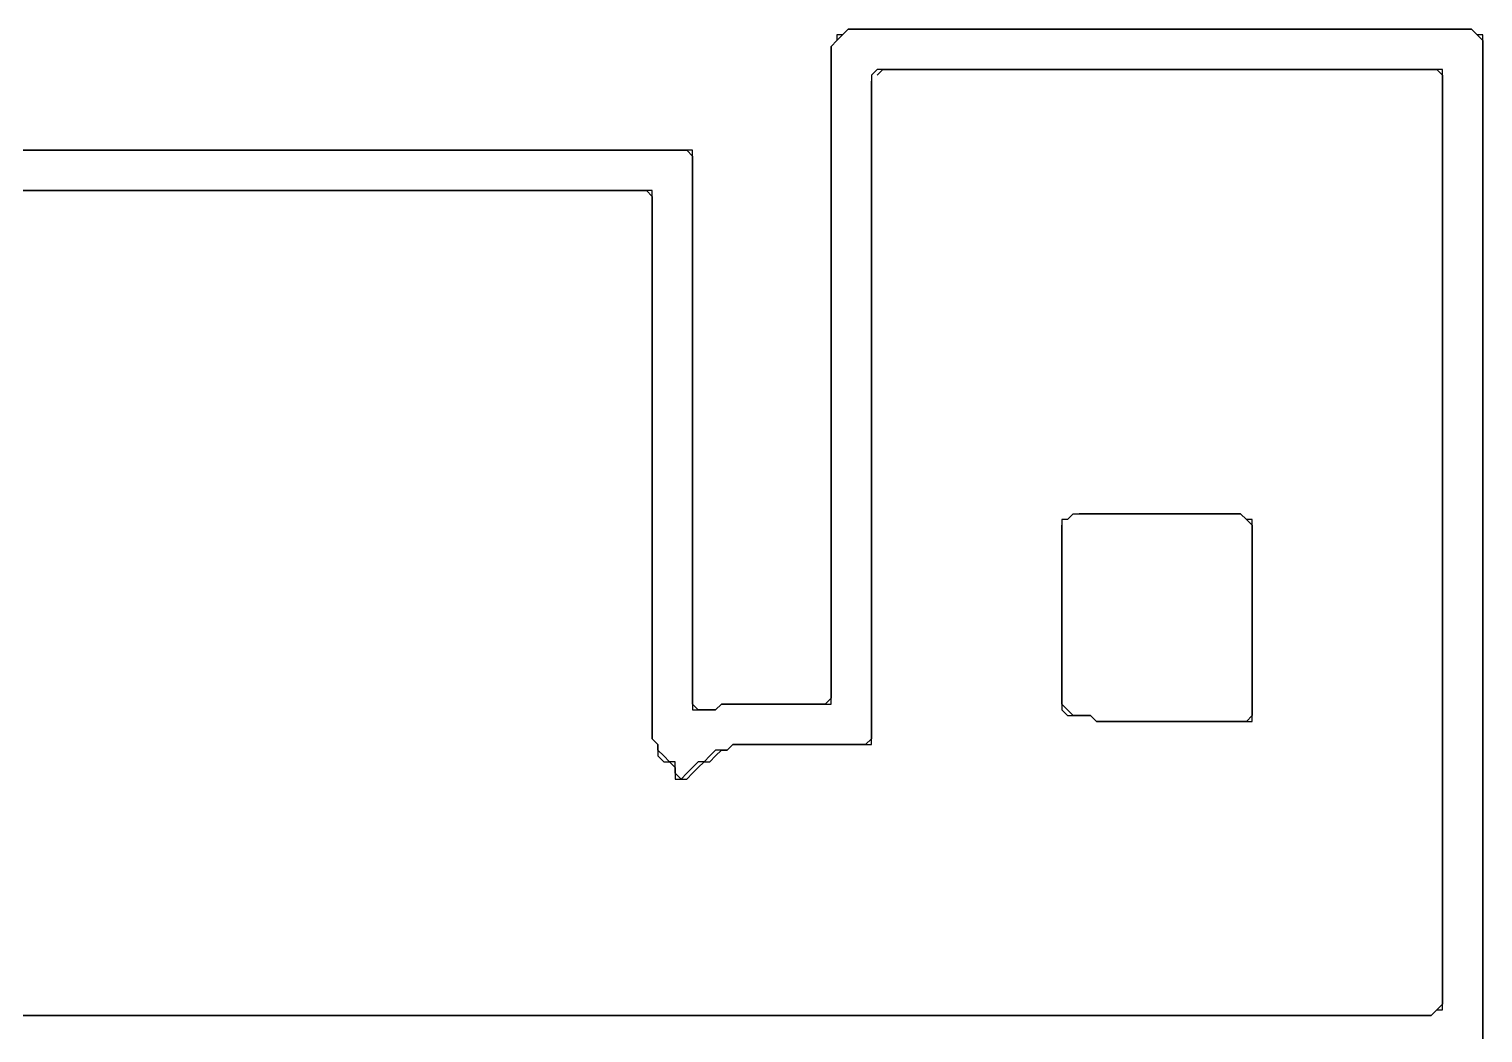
# Model space of a CAD drawing. Header units: metres. Extents: x 39 to 1548, y -1178 to -105.
# Drawn here: x 1196 to 1448, y -406 to -232 of the extents above; entities that cross this region are included whole.
import ezdxf

# ---------------------------------------------------------------- set-up
doc = ezdxf.new("R2010")
doc.units = ezdxf.units.M

msp = doc.modelspace()

# ---------------------------------------------------------------- linework, layer by layer
for points in [[(1195, -253), (1196, -253), (1197, -253), (1198, -253), (1199, -253), (1200, -253), (1201, -253), (1202, -253), (1203, -253), (1204, -253), (1205, -253), (1206, -253), (1207, -253), (1208, -253), (1209, -253), (1210, -253), (1211, -253), (1212, -253), (1213, -253), (1214, -253), (1215, -253), (1216, -253), (1217, -253), (1218, -253), (1219, -253), (1220, -253), (1221, -253), (1222, -253), (1223, -253), (1224, -253), (1225, -253), (1226, -253), (1227, -253), (1228, -253), (1229, -253), (1230, -253), (1231, -253), (1232, -253), (1233, -253), (1234, -253), (1235, -253), (1236, -253), (1237, -253), (1238, -253), (1239, -253), (1240, -253), (1241, -253), (1242, -253), (1243, -253), (1244, -253), (1245, -253), (1246, -253), (1247, -253), (1248, -253), (1249, -253), (1250, -253), (1251, -253), (1252, -253), (1253, -253), (1254, -253), (1255, -253), (1256, -253), (1257, -253), (1258, -253), (1259, -253), (1260, -253), (1261, -253), (1262, -253), (1263, -253), (1264, -253), (1265, -253), (1266, -253), (1267, -253), (1268, -253), (1269, -253), (1270, -253), (1271, -253), (1272, -253), (1273, -253), (1274, -253), (1275, -253), (1276, -253), (1277, -253), (1278, -253), (1279, -253), (1280, -253), (1281, -253), (1282, -253), (1283, -253), (1284, -253), (1285, -253), (1286, -253), (1287, -253), (1288, -253), (1289, -253), (1290, -253), (1291, -253), (1292, -253), (1293, -253), (1294, -253), (1295, -253), (1296, -253), (1297, -253), (1298, -253), (1299, -253), (1300, -253), (1301, -253), (1302, -253), (1303, -253), (1304, -253), (1305, -253), (1306, -253), (1307, -253), (1308, -253), (1309, -253), (1310, -253), (1311, -254), (1311, -255), (1311, -256), (1311, -257), (1311, -258), (1311, -259), (1311, -260), (1311, -261), (1311, -262), (1311, -263), (1311, -264), (1311, -265), (1311, -266), (1311, -267), (1311, -268), (1311, -269), (1311, -270), (1311, -271), (1311, -272), (1311, -273), (1311, -274), (1311, -275), (1311, -276), (1311, -277), (1311, -278), (1311, -279), (1311, -280), (1311, -281), (1311, -282), (1311, -283), (1311, -284), (1311, -285), (1311, -286), (1311, -287), (1311, -288), (1311, -289), (1311, -290), (1311, -291), (1311, -292), (1311, -293), (1311, -294), (1311, -295), (1311, -296), (1311, -297), (1311, -298), (1311, -299), (1311, -300), (1311, -301), (1311, -302), (1311, -303), (1311, -304), (1311, -305), (1311, -306), (1311, -307), (1311, -308), (1311, -309), (1311, -310), (1311, -311), (1311, -312), (1311, -313), (1311, -314), (1311, -315), (1311, -316), (1311, -317), (1311, -318), (1311, -319), (1311, -320), (1311, -321), (1311, -322), (1311, -323), (1311, -324), (1311, -325), (1311, -326), (1311, -327), (1311, -328), (1311, -329), (1311, -330), (1311, -331), (1311, -332), (1311, -333), (1311, -334), (1311, -335), (1311, -336), (1311, -337), (1311, -338), (1311, -339), (1311, -340), (1311, -341), (1311, -342), (1311, -343), (1311, -344), (1311, -345), (1311, -346), (1311, -347), (1311, -348), (1311, -349), (1311, -350), (1312, -350), (1313, -350), (1314, -350), (1315, -350), (1316, -349), (1317, -349), (1318, -349), (1319, -349), (1320, -349), (1321, -349), (1322, -349), (1323, -349), (1324, -349), (1325, -349), (1326, -349), (1327, -349), (1328, -349), (1329, -349), (1330, -349), (1331, -349), (1332, -349), (1333, -349), (1334, -349), (1335, -349), (1335, -348), (1335, -347), (1335, -346), (1335, -345), (1335, -344), (1335, -343), (1335, -342), (1335, -341), (1335, -340), (1335, -339), (1335, -338), (1335, -337), (1335, -336), (1335, -335), (1335, -334), (1335, -333), (1335, -332), (1335, -331), (1335, -330), (1335, -329), (1335, -328), (1335, -327), (1335, -326), (1335, -325), (1335, -324), (1335, -323), (1335, -322), (1335, -321), (1335, -320), (1335, -319), (1335, -318), (1335, -317), (1335, -316), (1335, -315), (1335, -314), (1335, -313), (1335, -312), (1335, -311), (1335, -310), (1335, -309), (1335, -308), (1335, -307), (1335, -306), (1335, -305), (1335, -304), (1335, -303), (1335, -302), (1335, -301), (1335, -300), (1335, -299), (1335, -298), (1335, -297), (1335, -296), (1335, -295), (1335, -294), (1335, -293), (1335, -292), (1335, -291), (1335, -290), (1335, -289), (1335, -288), (1335, -287), (1335, -286), (1335, -285), (1335, -284), (1335, -283), (1335, -282), (1335, -281), (1335, -280), (1335, -279), (1335, -278), (1335, -277), (1335, -276), (1335, -275), (1335, -274), (1335, -273), (1335, -272), (1335, -271), (1335, -270), (1335, -269), (1335, -268), (1335, -267), (1335, -266), (1335, -265), (1335, -264), (1335, -263), (1335, -262), (1335, -261), (1335, -260), (1335, -259), (1335, -258), (1335, -257), (1335, -256), (1335, -255), (1335, -254), (1335, -253), (1335, -252), (1335, -251), (1335, -250), (1335, -249), (1335, -248), (1335, -247), (1335, -246), (1335, -245), (1335, -244), (1335, -243), (1335, -242), (1335, -241), (1335, -240), (1335, -239), (1335, -238), (1335, -237), (1335, -236), (1335, -235), (1336, -234), (1337, -233), (1338, -232), (1339, -232), (1340, -232), (1341, -232), (1342, -232), (1343, -232), (1344, -232), (1345, -232), (1346, -232), (1347, -232), (1348, -232), (1349, -232), (1350, -232), (1351, -232), (1352, -232), (1353, -232), (1354, -232), (1355, -232), (1356, -232), (1357, -232), (1358, -232), (1359, -232), (1360, -232), (1361, -232), (1362, -232), (1363, -232), (1364, -232), (1365, -232), (1366, -232), (1367, -232), (1368, -232), (1369, -232), (1370, -232), (1371, -232), (1372, -232), (1373, -232), (1374, -232), (1375, -232), (1376, -232), (1377, -232), (1378, -232), (1379, -232), (1380, -232), (1381, -232), (1382, -232), (1383, -232), (1384, -232), (1385, -232), (1386, -232), (1387, -232), (1388, -232), (1389, -232), (1390, -232), (1391, -232), (1392, -232), (1393, -232), (1394, -232), (1395, -232), (1396, -232), (1397, -232), (1398, -232), (1399, -232), (1400, -232), (1401, -232), (1402, -232), (1403, -232), (1404, -232), (1405, -232), (1406, -232), (1407, -232), (1408, -232), (1409, -232), (1410, -232), (1411, -232), (1412, -232), (1413, -232), (1414, -232), (1415, -232), (1416, -232), (1417, -232), (1418, -232), (1419, -232), (1420, -232), (1421, -232), (1422, -232), (1423, -232), (1424, -232), (1425, -232), (1426, -232), (1427, -232), (1428, -232), (1429, -232), (1430, -232), (1431, -232), (1432, -232), (1433, -232), (1434, -232), (1435, -232), (1436, -232), (1437, -232), (1438, -232), (1439, -232), (1440, -232), (1441, -232), (1442, -232), (1443, -232), (1444, -232), (1445, -232), (1446, -232), (1447, -233), (1448, -234), (1448, -235), (1448, -236), (1448, -237), (1448, -238), (1448, -239), (1448, -240), (1448, -241), (1448, -242), (1448, -243), (1448, -244), (1448, -245), (1448, -246), (1448, -247), (1448, -248), (1448, -249), (1448, -250), (1448, -251), (1448, -252), (1448, -253), (1448, -254), (1448, -255), (1448, -256), (1448, -257), (1448, -258), (1448, -259), (1448, -260), (1448, -261), (1448, -262), (1448, -263), (1448, -264), (1448, -265), (1448, -266), (1448, -267), (1448, -268), (1448, -269), (1448, -270), (1448, -271), (1448, -272), (1448, -273), (1448, -274), (1448, -275), (1448, -276), (1448, -277), (1448, -278), (1448, -279), (1448, -280), (1448, -281), (1448, -282), (1448, -283), (1448, -284), (1448, -285), (1448, -286), (1448, -287), (1448, -288), (1448, -289), (1448, -290), (1448, -291), (1448, -292), (1448, -293), (1448, -294), (1448, -295), (1448, -296), (1448, -297), (1448, -298), (1448, -299), (1448, -300), (1448, -301), (1448, -302), (1448, -303), (1448, -304), (1448, -305), (1448, -306), (1448, -307), (1448, -308), (1448, -309), (1448, -310), (1448, -311), (1448, -312), (1448, -313), (1448, -314), (1448, -315), (1448, -316), (1448, -317), (1448, -318), (1448, -319), (1448, -320), (1448, -321), (1448, -322), (1448, -323), (1448, -324), (1448, -325), (1448, -326), (1448, -327), (1448, -328), (1448, -329), (1448, -330), (1448, -331), (1448, -332), (1448, -333), (1448, -334), (1448, -335), (1448, -336), (1448, -337), (1448, -338), (1448, -339), (1448, -340), (1448, -341), (1448, -342), (1448, -343), (1448, -344), (1448, -345), (1448, -346), (1448, -347), (1448, -348), (1448, -349), (1448, -350), (1448, -351), (1448, -352), (1448, -353), (1448, -354), (1448, -355), (1448, -356), (1448, -357), (1448, -358), (1448, -359), (1448, -360), (1448, -361), (1448, -362), (1448, -363), (1448, -364), (1448, -365), (1448, -366), (1448, -367), (1448, -368), (1448, -369), (1448, -370), (1448, -371), (1448, -372), (1448, -373), (1448, -374), (1448, -375), (1448, -376), (1448, -377), (1448, -378), (1448, -379), (1448, -380), (1448, -381), (1448, -382), (1448, -383), (1448, -384), (1448, -385), (1448, -386), (1448, -387), (1448, -388), (1448, -389), (1448, -390), (1448, -391), (1448, -392), (1448, -393), (1448, -394), (1448, -395), (1448, -396), (1448, -397), (1448, -398), (1448, -399), (1448, -400), (1448, -401), (1448, -402), (1448, -403), (1448, -404), (1448, -405), (1448, -406), (1448, -407)], [(1448, -407), (1448, -406), (1448, -405), (1448, -404), (1448, -403), (1448, -402), (1448, -401), (1448, -400), (1448, -399), (1448, -398), (1448, -397), (1448, -396), (1448, -395), (1448, -394), (1448, -393), (1448, -392), (1448, -391), (1448, -390), (1448, -389), (1448, -388), (1448, -387), (1448, -386), (1448, -385), (1448, -384), (1448, -383), (1448, -382), (1448, -381), (1448, -380), (1448, -379), (1448, -378), (1448, -377), (1448, -376), (1448, -375), (1448, -374), (1448, -373), (1448, -372), (1448, -371), (1448, -370), (1448, -369), (1448, -368), (1448, -367), (1448, -366), (1448, -365), (1448, -364), (1448, -363), (1448, -362), (1448, -361), (1448, -360), (1448, -359), (1448, -358), (1448, -357), (1448, -356), (1448, -355), (1448, -354), (1448, -353), (1448, -352), (1448, -351), (1448, -350), (1448, -349), (1448, -348), (1448, -347), (1448, -346), (1448, -345), (1448, -344), (1448, -343), (1448, -342), (1448, -341), (1448, -340), (1448, -339), (1448, -338), (1448, -337), (1448, -336), (1448, -335), (1448, -334), (1448, -333), (1448, -332), (1448, -331), (1448, -330), (1448, -329), (1448, -328), (1448, -327), (1448, -326), (1448, -325), (1448, -324), (1448, -323), (1448, -322), (1448, -321), (1448, -320), (1448, -319), (1448, -318), (1448, -317), (1448, -316), (1448, -315), (1448, -314), (1448, -313), (1448, -312), (1448, -311), (1448, -310), (1448, -309), (1448, -308), (1448, -307), (1448, -306), (1448, -305), (1448, -304), (1448, -303), (1448, -302), (1448, -301), (1448, -300), (1448, -299), (1448, -298), (1448, -297), (1448, -296), (1448, -295), (1448, -294), (1448, -293), (1448, -292), (1448, -291), (1448, -290), (1448, -289), (1448, -288), (1448, -287), (1448, -286), (1448, -285), (1448, -284), (1448, -283), (1448, -282), (1448, -281), (1448, -280), (1448, -279), (1448, -278), (1448, -277), (1448, -276), (1448, -275), (1448, -274), (1448, -273), (1448, -272), (1448, -271), (1448, -270), (1448, -269), (1448, -268), (1448, -267), (1448, -266), (1448, -265), (1448, -264), (1448, -263), (1448, -262), (1448, -261), (1448, -260), (1448, -259), (1448, -258), (1448, -257), (1448, -256), (1448, -255), (1448, -254), (1448, -253), (1448, -252), (1448, -251), (1448, -250), (1448, -249), (1448, -248), (1448, -247), (1448, -246), (1448, -245), (1448, -244), (1448, -243), (1448, -242), (1448, -241), (1448, -240), (1448, -239), (1448, -238), (1448, -237), (1448, -236), (1448, -235), (1448, -234), (1448, -233), (1447, -233), (1446, -232), (1445, -232), (1444, -232), (1443, -232), (1442, -232), (1441, -232), (1440, -232), (1439, -232), (1438, -232), (1437, -232), (1436, -232), (1435, -232), (1434, -232), (1433, -232), (1432, -232), (1431, -232), (1430, -232), (1429, -232), (1428, -232), (1427, -232), (1426, -232), (1425, -232), (1424, -232), (1423, -232), (1422, -232), (1421, -232), (1420, -232), (1419, -232), (1418, -232), (1417, -232), (1416, -232), (1415, -232), (1414, -232), (1413, -232), (1412, -232), (1411, -232), (1410, -232), (1409, -232), (1408, -232), (1407, -232), (1406, -232), (1405, -232), (1404, -232), (1403, -232), (1402, -232), (1401, -232), (1400, -232), (1399, -232), (1398, -232), (1397, -232), (1396, -232), (1395, -232), (1394, -232), (1393, -232), (1392, -232), (1391, -232), (1390, -232), (1389, -232), (1388, -232), (1387, -232), (1386, -232), (1385, -232), (1384, -232), (1383, -232), (1382, -232), (1381, -232), (1380, -232), (1379, -232), (1378, -232), (1377, -232), (1376, -232), (1375, -232), (1374, -232), (1373, -232), (1372, -232), (1371, -232), (1370, -232), (1369, -232), (1368, -232), (1367, -232), (1366, -232), (1365, -232), (1364, -232), (1363, -232), (1362, -232), (1361, -232), (1360, -232), (1359, -232), (1358, -232), (1357, -232), (1356, -232), (1355, -232), (1354, -232), (1353, -232), (1352, -232), (1351, -232), (1350, -232), (1349, -232), (1348, -232), (1347, -232), (1346, -232), (1345, -232), (1344, -232), (1343, -232), (1342, -232), (1341, -232), (1340, -232), (1339, -232), (1338, -232), (1337, -233), (1336, -233), (1336, -234), (1335, -235), (1335, -236), (1335, -237), (1335, -238), (1335, -239), (1335, -240), (1335, -241), (1335, -242), (1335, -243), (1335, -244), (1335, -245), (1335, -246), (1335, -247), (1335, -248), (1335, -249), (1335, -250), (1335, -251), (1335, -252), (1335, -253), (1335, -254), (1335, -255), (1335, -256), (1335, -257), (1335, -258), (1335, -259), (1335, -260), (1335, -261), (1335, -262), (1335, -263), (1335, -264), (1335, -265), (1335, -266), (1335, -267), (1335, -268), (1335, -269), (1335, -270), (1335, -271), (1335, -272), (1335, -273), (1335, -274), (1335, -275), (1335, -276), (1335, -277), (1335, -278), (1335, -279), (1335, -280), (1335, -281), (1335, -282), (1335, -283), (1335, -284), (1335, -285), (1335, -286), (1335, -287), (1335, -288), (1335, -289), (1335, -290), (1335, -291), (1335, -292), (1335, -293), (1335, -294), (1335, -295), (1335, -296), (1335, -297), (1335, -298), (1335, -299), (1335, -300), (1335, -301), (1335, -302), (1335, -303), (1335, -304), (1335, -305), (1335, -306), (1335, -307), (1335, -308), (1335, -309), (1335, -310), (1335, -311), (1335, -312), (1335, -313), (1335, -314), (1335, -315), (1335, -316), (1335, -317), (1335, -318), (1335, -319), (1335, -320), (1335, -321), (1335, -322), (1335, -323), (1335, -324), (1335, -325), (1335, -326), (1335, -327), (1335, -328), (1335, -329), (1335, -330), (1335, -331), (1335, -332), (1335, -333), (1335, -334), (1335, -335), (1335, -336), (1335, -337), (1335, -338), (1335, -339), (1335, -340), (1335, -341), (1335, -342), (1335, -343), (1335, -344), (1335, -345), (1335, -346), (1335, -347), (1335, -348), (1334, -349), (1333, -349), (1332, -349), (1331, -349), (1330, -349), (1329, -349), (1328, -349), (1327, -349), (1326, -349), (1325, -349), (1324, -349), (1323, -349), (1322, -349), (1321, -349), (1320, -349), (1319, -349), (1318, -349), (1317, -349), (1316, -349), (1315, -350), (1314, -350), (1313, -350), (1312, -350), (1311, -349), (1311, -348), (1311, -347), (1311, -346), (1311, -345), (1311, -344), (1311, -343), (1311, -342), (1311, -341), (1311, -340), (1311, -339), (1311, -338), (1311, -337), (1311, -336), (1311, -335), (1311, -334), (1311, -333), (1311, -332), (1311, -331), (1311, -330), (1311, -329), (1311, -328), (1311, -327), (1311, -326), (1311, -325), (1311, -324), (1311, -323), (1311, -322), (1311, -321), (1311, -320), (1311, -319), (1311, -318), (1311, -317), (1311, -316), (1311, -315), (1311, -314), (1311, -313), (1311, -312), (1311, -311), (1311, -310), (1311, -309), (1311, -308), (1311, -307), (1311, -306), (1311, -305), (1311, -304), (1311, -303), (1311, -302), (1311, -301), (1311, -300), (1311, -299), (1311, -298), (1311, -297), (1311, -296), (1311, -295), (1311, -294), (1311, -293), (1311, -292), (1311, -291), (1311, -290), (1311, -289), (1311, -288), (1311, -287), (1311, -286), (1311, -285), (1311, -284), (1311, -283), (1311, -282), (1311, -281), (1311, -280), (1311, -279), (1311, -278), (1311, -277), (1311, -276), (1311, -275), (1311, -274), (1311, -273), (1311, -272), (1311, -271), (1311, -270), (1311, -269), (1311, -268), (1311, -267), (1311, -266), (1311, -265), (1311, -264), (1311, -263), (1311, -262), (1311, -261), (1311, -260), (1311, -259), (1311, -258), (1311, -257), (1311, -256), (1311, -255), (1311, -254), (1311, -253), (1310, -253), (1309, -253), (1308, -253), (1307, -253), (1306, -253), (1305, -253), (1304, -253), (1303, -253), (1302, -253), (1301, -253), (1300, -253), (1299, -253), (1298, -253), (1297, -253), (1296, -253), (1295, -253), (1294, -253), (1293, -253), (1292, -253), (1291, -253), (1290, -253), (1289, -253), (1288, -253), (1287, -253), (1286, -253), (1285, -253), (1284, -253), (1283, -253), (1282, -253), (1281, -253), (1280, -253), (1279, -253), (1278, -253), (1277, -253), (1276, -253), (1275, -253), (1274, -253), (1273, -253), (1272, -253), (1271, -253), (1270, -253), (1269, -253), (1268, -253), (1267, -253), (1266, -253), (1265, -253), (1264, -253), (1263, -253), (1262, -253), (1261, -253), (1260, -253), (1259, -253), (1258, -253), (1257, -253), (1256, -253), (1255, -253), (1254, -253), (1253, -253), (1252, -253), (1251, -253), (1250, -253), (1249, -253), (1248, -253), (1247, -253), (1246, -253), (1245, -253), (1244, -253), (1243, -253), (1242, -253), (1241, -253), (1240, -253), (1239, -253), (1238, -253), (1237, -253), (1236, -253), (1235, -253), (1234, -253), (1233, -253), (1232, -253), (1231, -253), (1230, -253), (1229, -253), (1228, -253), (1227, -253), (1226, -253), (1225, -253), (1224, -253), (1223, -253), (1222, -253), (1221, -253), (1220, -253), (1219, -253), (1218, -253), (1217, -253), (1216, -253), (1215, -253), (1214, -253), (1213, -253), (1212, -253), (1211, -253), (1210, -253), (1209, -253), (1208, -253), (1207, -253), (1206, -253), (1205, -253), (1204, -253), (1203, -253), (1202, -253), (1201, -253), (1200, -253), (1199, -253), (1198, -253), (1197, -253), (1196, -253), (1195, -253)], [(1343, -240), (1344, -239), (1345, -239), (1346, -239), (1347, -239), (1348, -239), (1349, -239), (1350, -239), (1351, -239), (1352, -239), (1353, -239), (1354, -239), (1355, -239), (1356, -239), (1357, -239), (1358, -239), (1359, -239), (1360, -239), (1361, -239), (1362, -239), (1363, -239), (1364, -239), (1365, -239), (1366, -239), (1367, -239), (1368, -239), (1369, -239), (1370, -239), (1371, -239), (1372, -239), (1373, -239), (1374, -239), (1375, -239), (1376, -239), (1377, -239), (1378, -239), (1379, -239), (1380, -239), (1381, -239), (1382, -239), (1383, -239), (1384, -239), (1385, -239), (1386, -239), (1387, -239), (1388, -239), (1389, -239), (1390, -239), (1391, -239), (1392, -239), (1393, -239), (1394, -239), (1395, -239), (1396, -239), (1397, -239), (1398, -239), (1399, -239), (1400, -239), (1401, -239), (1402, -239), (1403, -239), (1404, -239), (1405, -239), (1406, -239), (1407, -239), (1408, -239), (1409, -239), (1410, -239), (1411, -239), (1412, -239), (1413, -239), (1414, -239), (1415, -239), (1416, -239), (1417, -239), (1418, -239), (1419, -239), (1420, -239), (1421, -239), (1422, -239), (1423, -239), (1424, -239), (1425, -239), (1426, -239), (1427, -239), (1428, -239), (1429, -239), (1430, -239), (1431, -239), (1432, -239), (1433, -239), (1434, -239), (1435, -239), (1436, -239), (1437, -239), (1438, -239), (1439, -239), (1440, -239), (1441, -240), (1441, -241), (1441, -242), (1441, -243), (1441, -244), (1441, -245), (1441, -246), (1441, -247), (1441, -248), (1441, -249), (1441, -250), (1441, -251), (1441, -252), (1441, -253), (1441, -254), (1441, -255), (1441, -256), (1441, -257), (1441, -258), (1441, -259), (1441, -260), (1441, -261), (1441, -262), (1441, -263), (1441, -264), (1441, -265), (1441, -266), (1441, -267), (1441, -268), (1441, -269), (1441, -270), (1441, -271), (1441, -272), (1441, -273), (1441, -274), (1441, -275), (1441, -276), (1441, -277), (1441, -278), (1441, -279), (1441, -280), (1441, -281), (1441, -282), (1441, -283), (1441, -284), (1441, -285), (1441, -286), (1441, -287), (1441, -288), (1441, -289), (1441, -290), (1441, -291), (1441, -292), (1441, -293), (1441, -294), (1441, -295), (1441, -296), (1441, -297), (1441, -298), (1441, -299), (1441, -300), (1441, -301), (1441, -302), (1441, -303), (1441, -304), (1441, -305), (1441, -306), (1441, -307), (1441, -308), (1441, -309), (1441, -310), (1441, -311), (1441, -312), (1441, -313), (1441, -314), (1441, -315), (1441, -316), (1441, -317), (1441, -318), (1441, -319), (1441, -320), (1441, -321), (1441, -322), (1441, -323), (1441, -324), (1441, -325), (1441, -326), (1441, -327), (1441, -328), (1441, -329), (1441, -330), (1441, -331), (1441, -332), (1441, -333), (1441, -334), (1441, -335), (1441, -336), (1441, -337), (1441, -338), (1441, -339), (1441, -340), (1441, -341), (1441, -342), (1441, -343), (1441, -344), (1441, -345), (1441, -346), (1441, -347), (1441, -348), (1441, -349), (1441, -350), (1441, -351), (1441, -352), (1441, -353), (1441, -354), (1441, -355), (1441, -356), (1441, -357), (1441, -358), (1441, -359), (1441, -360), (1441, -361), (1441, -362), (1441, -363), (1441, -364), (1441, -365), (1441, -366), (1441, -367), (1441, -368), (1441, -369), (1441, -370), (1441, -371), (1441, -372), (1441, -373), (1441, -374), (1441, -375), (1441, -376), (1441, -377), (1441, -378), (1441, -379), (1441, -380), (1441, -381), (1441, -382), (1441, -383), (1441, -384), (1441, -385), (1441, -386), (1441, -387), (1441, -388), (1441, -389), (1441, -390), (1441, -391), (1441, -392), (1441, -393), (1441, -394), (1441, -395), (1441, -396), (1441, -397), (1441, -398), (1441, -399), (1441, -400), (1441, -401), (1440, -402), (1439, -403), (1438, -403), (1437, -403), (1436, -403), (1435, -403), (1434, -403), (1433, -403), (1432, -403), (1431, -403), (1430, -403), (1429, -403), (1428, -403), (1427, -403), (1426, -403), (1425, -403), (1424, -403), (1423, -403), (1422, -403), (1421, -403), (1420, -403), (1419, -403), (1418, -403), (1417, -403), (1416, -403), (1415, -403), (1414, -403), (1413, -403), (1412, -403), (1411, -403), (1410, -403), (1409, -403), (1408, -403), (1407, -403), (1406, -403), (1405, -403), (1404, -403), (1403, -403), (1402, -403), (1401, -403), (1400, -403), (1399, -403), (1398, -403), (1397, -403), (1396, -403), (1395, -403), (1394, -403), (1393, -403), (1392, -403), (1391, -403), (1390, -403), (1389, -403), (1388, -403), (1387, -403), (1386, -403), (1385, -403), (1384, -403), (1383, -403), (1382, -403), (1381, -403), (1380, -403), (1379, -403), (1378, -403), (1377, -403), (1376, -403), (1375, -403), (1374, -403), (1373, -403), (1372, -403), (1371, -403), (1370, -403), (1369, -403), (1368, -403), (1367, -403), (1366, -403), (1365, -403), (1364, -403), (1363, -403), (1362, -403), (1361, -403), (1360, -403), (1359, -403), (1358, -403), (1357, -403), (1356, -403), (1355, -403), (1354, -403), (1353, -403), (1352, -403), (1351, -403), (1350, -403), (1349, -403), (1348, -403), (1347, -403), (1346, -403), (1345, -403), (1344, -403), (1343, -403), (1342, -403), (1341, -403), (1340, -403), (1339, -403), (1338, -403), (1337, -403), (1336, -403), (1335, -403), (1334, -403), (1333, -403), (1332, -403), (1331, -403), (1330, -403), (1329, -403), (1328, -403), (1327, -403), (1326, -403), (1325, -403), (1324, -403), (1323, -403), (1322, -403), (1321, -403), (1320, -403), (1319, -403), (1318, -403), (1317, -403), (1316, -403), (1315, -403), (1314, -403), (1313, -403), (1312, -403), (1311, -403), (1310, -403), (1309, -403), (1308, -403), (1307, -403), (1306, -403), (1305, -403), (1304, -403), (1303, -403), (1302, -403), (1301, -403), (1300, -403), (1299, -403), (1298, -403), (1297, -403), (1296, -403), (1295, -403), (1294, -403), (1293, -403), (1292, -403), (1291, -403), (1290, -403), (1289, -403), (1288, -403), (1287, -403), (1286, -403), (1285, -403), (1284, -403), (1283, -403), (1282, -403), (1281, -403), (1280, -403), (1279, -403), (1278, -403), (1277, -403), (1276, -403), (1275, -403), (1274, -403), (1273, -403), (1272, -403), (1271, -403), (1270, -403), (1269, -403), (1268, -403), (1267, -403), (1266, -403), (1265, -403), (1264, -403), (1263, -403), (1262, -403), (1261, -403), (1260, -403), (1259, -403), (1258, -403), (1257, -403), (1256, -403), (1255, -403), (1254, -403), (1253, -403), (1252, -403), (1251, -403), (1250, -403), (1249, -403), (1248, -403), (1247, -403), (1246, -403), (1245, -403), (1244, -403), (1243, -403), (1242, -403), (1241, -403), (1240, -403), (1239, -403), (1238, -403), (1237, -403), (1236, -403), (1235, -403), (1234, -403), (1233, -403), (1232, -403), (1231, -403), (1230, -403), (1229, -403), (1228, -403), (1227, -403), (1226, -403), (1225, -403), (1224, -403), (1223, -403), (1222, -403), (1221, -403), (1220, -403), (1219, -403), (1218, -403), (1217, -403), (1216, -403), (1215, -403), (1214, -403), (1213, -403), (1212, -403), (1211, -403), (1210, -403), (1209, -403), (1208, -403), (1207, -403), (1206, -403), (1205, -403), (1204, -403), (1203, -403), (1202, -403), (1201, -403), (1200, -403), (1199, -403), (1198, -403), (1197, -403), (1196, -403), (1195, -403)], [(1195, -403), (1196, -403), (1197, -403), (1198, -403), (1199, -403), (1200, -403), (1201, -403), (1202, -403), (1203, -403), (1204, -403), (1205, -403), (1206, -403), (1207, -403), (1208, -403), (1209, -403), (1210, -403), (1211, -403), (1212, -403), (1213, -403), (1214, -403), (1215, -403), (1216, -403), (1217, -403), (1218, -403), (1219, -403), (1220, -403), (1221, -403), (1222, -403), (1223, -403), (1224, -403), (1225, -403), (1226, -403), (1227, -403), (1228, -403), (1229, -403), (1230, -403), (1231, -403), (1232, -403), (1233, -403), (1234, -403), (1235, -403), (1236, -403), (1237, -403), (1238, -403), (1239, -403), (1240, -403), (1241, -403), (1242, -403), (1243, -403), (1244, -403), (1245, -403), (1246, -403), (1247, -403), (1248, -403), (1249, -403), (1250, -403), (1251, -403), (1252, -403), (1253, -403), (1254, -403), (1255, -403), (1256, -403), (1257, -403), (1258, -403), (1259, -403), (1260, -403), (1261, -403), (1262, -403), (1263, -403), (1264, -403), (1265, -403), (1266, -403), (1267, -403), (1268, -403), (1269, -403), (1270, -403), (1271, -403), (1272, -403), (1273, -403), (1274, -403), (1275, -403), (1276, -403), (1277, -403), (1278, -403), (1279, -403), (1280, -403), (1281, -403), (1282, -403), (1283, -403), (1284, -403), (1285, -403), (1286, -403), (1287, -403), (1288, -403), (1289, -403), (1290, -403), (1291, -403), (1292, -403), (1293, -403), (1294, -403), (1295, -403), (1296, -403), (1297, -403), (1298, -403), (1299, -403), (1300, -403), (1301, -403), (1302, -403), (1303, -403), (1304, -403), (1305, -403), (1306, -403), (1307, -403), (1308, -403), (1309, -403), (1310, -403), (1311, -403), (1312, -403), (1313, -403), (1314, -403), (1315, -403), (1316, -403), (1317, -403), (1318, -403), (1319, -403), (1320, -403), (1321, -403), (1322, -403), (1323, -403), (1324, -403), (1325, -403), (1326, -403), (1327, -403), (1328, -403), (1329, -403), (1330, -403), (1331, -403), (1332, -403), (1333, -403), (1334, -403), (1335, -403), (1336, -403), (1337, -403), (1338, -403), (1339, -403), (1340, -403), (1341, -403), (1342, -403), (1343, -403), (1344, -403), (1345, -403), (1346, -403), (1347, -403), (1348, -403), (1349, -403), (1350, -403), (1351, -403), (1352, -403), (1353, -403), (1354, -403), (1355, -403), (1356, -403), (1357, -403), (1358, -403), (1359, -403), (1360, -403), (1361, -403), (1362, -403), (1363, -403), (1364, -403), (1365, -403), (1366, -403), (1367, -403), (1368, -403), (1369, -403), (1370, -403), (1371, -403), (1372, -403), (1373, -403), (1374, -403), (1375, -403), (1376, -403), (1377, -403), (1378, -403), (1379, -403), (1380, -403), (1381, -403), (1382, -403), (1383, -403), (1384, -403), (1385, -403), (1386, -403), (1387, -403), (1388, -403), (1389, -403), (1390, -403), (1391, -403), (1392, -403), (1393, -403), (1394, -403), (1395, -403), (1396, -403), (1397, -403), (1398, -403), (1399, -403), (1400, -403), (1401, -403), (1402, -403), (1403, -403), (1404, -403), (1405, -403), (1406, -403), (1407, -403), (1408, -403), (1409, -403), (1410, -403), (1411, -403), (1412, -403), (1413, -403), (1414, -403), (1415, -403), (1416, -403), (1417, -403), (1418, -403), (1419, -403), (1420, -403), (1421, -403), (1422, -403), (1423, -403), (1424, -403), (1425, -403), (1426, -403), (1427, -403), (1428, -403), (1429, -403), (1430, -403), (1431, -403), (1432, -403), (1433, -403), (1434, -403), (1435, -403), (1436, -403), (1437, -403), (1438, -403), (1439, -403), (1440, -402), (1441, -402), (1441, -401), (1441, -400), (1441, -399), (1441, -398), (1441, -397), (1441, -396), (1441, -395), (1441, -394), (1441, -393), (1441, -392), (1441, -391), (1441, -390), (1441, -389), (1441, -388), (1441, -387), (1441, -386), (1441, -385), (1441, -384), (1441, -383), (1441, -382), (1441, -381), (1441, -380), (1441, -379), (1441, -378), (1441, -377), (1441, -376), (1441, -375), (1441, -374), (1441, -373), (1441, -372), (1441, -371), (1441, -370), (1441, -369), (1441, -368), (1441, -367), (1441, -366), (1441, -365), (1441, -364), (1441, -363), (1441, -362), (1441, -361), (1441, -360), (1441, -359), (1441, -358), (1441, -357), (1441, -356), (1441, -355), (1441, -354), (1441, -353), (1441, -352), (1441, -351), (1441, -350), (1441, -349), (1441, -348), (1441, -347), (1441, -346), (1441, -345), (1441, -344), (1441, -343), (1441, -342), (1441, -341), (1441, -340), (1441, -339), (1441, -338), (1441, -337), (1441, -336), (1441, -335), (1441, -334), (1441, -333), (1441, -332), (1441, -331), (1441, -330), (1441, -329), (1441, -328), (1441, -327), (1441, -326), (1441, -325), (1441, -324), (1441, -323), (1441, -322), (1441, -321), (1441, -320), (1441, -319), (1441, -318), (1441, -317), (1441, -316), (1441, -315), (1441, -314), (1441, -313), (1441, -312), (1441, -311), (1441, -310), (1441, -309), (1441, -308), (1441, -307), (1441, -306), (1441, -305), (1441, -304), (1441, -303), (1441, -302), (1441, -301), (1441, -300), (1441, -299), (1441, -298), (1441, -297), (1441, -296), (1441, -295), (1441, -294), (1441, -293), (1441, -292), (1441, -291), (1441, -290), (1441, -289), (1441, -288), (1441, -287), (1441, -286), (1441, -285), (1441, -284), (1441, -283), (1441, -282), (1441, -281), (1441, -280), (1441, -279), (1441, -278), (1441, -277), (1441, -276), (1441, -275), (1441, -274), (1441, -273), (1441, -272), (1441, -271), (1441, -270), (1441, -269), (1441, -268), (1441, -267), (1441, -266), (1441, -265), (1441, -264), (1441, -263), (1441, -262), (1441, -261), (1441, -260), (1441, -259), (1441, -258), (1441, -257), (1441, -256), (1441, -255), (1441, -254), (1441, -253), (1441, -252), (1441, -251), (1441, -250), (1441, -249), (1441, -248), (1441, -247), (1441, -246), (1441, -245), (1441, -244), (1441, -243), (1441, -242), (1441, -241), (1441, -240), (1441, -239), (1440, -239), (1439, -239), (1438, -239), (1437, -239), (1436, -239), (1435, -239), (1434, -239), (1433, -239), (1432, -239), (1431, -239), (1430, -239), (1429, -239), (1428, -239), (1427, -239), (1426, -239), (1425, -239), (1424, -239), (1423, -239), (1422, -239), (1421, -239), (1420, -239), (1419, -239), (1418, -239), (1417, -239), (1416, -239), (1415, -239), (1414, -239), (1413, -239), (1412, -239), (1411, -239), (1410, -239), (1409, -239), (1408, -239), (1407, -239), (1406, -239), (1405, -239), (1404, -239), (1403, -239), (1402, -239), (1401, -239), (1400, -239), (1399, -239), (1398, -239), (1397, -239), (1396, -239), (1395, -239), (1394, -239), (1393, -239), (1392, -239), (1391, -239), (1390, -239), (1389, -239), (1388, -239), (1387, -239), (1386, -239), (1385, -239), (1384, -239), (1383, -239), (1382, -239), (1381, -239), (1380, -239), (1379, -239), (1378, -239), (1377, -239), (1376, -239), (1375, -239), (1374, -239), (1373, -239), (1372, -239), (1371, -239), (1370, -239), (1369, -239), (1368, -239), (1367, -239), (1366, -239), (1365, -239), (1364, -239), (1363, -239), (1362, -239), (1361, -239), (1360, -239), (1359, -239), (1358, -239), (1357, -239), (1356, -239), (1355, -239), (1354, -239), (1353, -239), (1352, -239), (1351, -239), (1350, -239), (1349, -239), (1348, -239), (1347, -239), (1346, -239), (1345, -239), (1344, -239), (1343, -239), (1342, -240), (1342, -241), (1342, -242), (1342, -243), (1342, -244), (1342, -245), (1342, -246), (1342, -247), (1342, -248), (1342, -249), (1342, -250), (1342, -251), (1342, -252), (1342, -253), (1342, -254), (1342, -255), (1342, -256), (1342, -257), (1342, -258), (1342, -259), (1342, -260), (1342, -261), (1342, -262), (1342, -263), (1342, -264), (1342, -265), (1342, -266), (1342, -267), (1342, -268), (1342, -269), (1342, -270), (1342, -271), (1342, -272), (1342, -273), (1342, -274), (1342, -275), (1342, -276), (1342, -277), (1342, -278), (1342, -279), (1342, -280), (1342, -281), (1342, -282), (1342, -283), (1342, -284), (1342, -285), (1342, -286), (1342, -287), (1342, -288), (1342, -289), (1342, -290), (1342, -291), (1342, -292), (1342, -293), (1342, -294), (1342, -295), (1342, -296), (1342, -297), (1342, -298), (1342, -299), (1342, -300), (1342, -301), (1342, -302), (1342, -303), (1342, -304), (1342, -305), (1342, -306), (1342, -307), (1342, -308), (1342, -309), (1342, -310), (1342, -311), (1342, -312), (1342, -313), (1342, -314), (1342, -315), (1342, -316), (1342, -317), (1342, -318), (1342, -319), (1342, -320), (1342, -321), (1342, -322), (1342, -323), (1342, -324), (1342, -325), (1342, -326), (1342, -327), (1342, -328), (1342, -329), (1342, -330), (1342, -331), (1342, -332), (1342, -333), (1342, -334), (1342, -335), (1342, -336), (1342, -337), (1342, -338), (1342, -339), (1342, -340), (1342, -341), (1342, -342), (1342, -343), (1342, -344), (1342, -345), (1342, -346), (1342, -347), (1342, -348), (1342, -349), (1342, -350), (1342, -351), (1342, -352), (1342, -353), (1342, -354), (1342, -355), (1341, -356), (1340, -356), (1339, -356), (1338, -356), (1337, -356), (1336, -356), (1335, -356), (1334, -356), (1333, -356), (1332, -356), (1331, -356), (1330, -356), (1329, -356), (1328, -356), (1327, -356), (1326, -356), (1325, -356), (1324, -356), (1323, -356), (1322, -356), (1321, -356), (1320, -356), (1319, -356), (1318, -356), (1317, -357), (1316, -357), (1315, -357), (1314, -358), (1313, -359), (1312, -359), (1311, -360), (1310, -361), (1309, -362), (1308, -361), (1308, -360), (1308, -359), (1307, -359), (1306, -358), (1305, -357), (1305, -356), (1304, -355), (1304, -354), (1304, -353), (1304, -352), (1304, -351), (1304, -350), (1304, -349), (1304, -348), (1304, -347), (1304, -346), (1304, -345), (1304, -344), (1304, -343), (1304, -342), (1304, -341), (1304, -340), (1304, -339), (1304, -338), (1304, -337), (1304, -336), (1304, -335), (1304, -334), (1304, -333), (1304, -332), (1304, -331), (1304, -330), (1304, -329), (1304, -328), (1304, -327), (1304, -326), (1304, -325), (1304, -324), (1304, -323), (1304, -322), (1304, -321), (1304, -320), (1304, -319), (1304, -318), (1304, -317), (1304, -316), (1304, -315), (1304, -314), (1304, -313), (1304, -312), (1304, -311), (1304, -310), (1304, -309), (1304, -308), (1304, -307), (1304, -306), (1304, -305), (1304, -304), (1304, -303), (1304, -302), (1304, -301), (1304, -300), (1304, -299), (1304, -298), (1304, -297), (1304, -296), (1304, -295), (1304, -294), (1304, -293), (1304, -292), (1304, -291), (1304, -290), (1304, -289), (1304, -288), (1304, -287), (1304, -286), (1304, -285), (1304, -284), (1304, -283), (1304, -282), (1304, -281), (1304, -280), (1304, -279), (1304, -278), (1304, -277), (1304, -276), (1304, -275), (1304, -274), (1304, -273), (1304, -272), (1304, -271), (1304, -270), (1304, -269), (1304, -268), (1304, -267), (1304, -266), (1304, -265), (1304, -264), (1304, -263), (1304, -262), (1304, -261), (1304, -260), (1303, -260), (1302, -260), (1301, -260), (1300, -260), (1299, -260), (1298, -260), (1297, -260), (1296, -260), (1295, -260), (1294, -260), (1293, -260), (1292, -260), (1291, -260), (1290, -260), (1289, -260), (1288, -260), (1287, -260), (1286, -260), (1285, -260), (1284, -260), (1283, -260), (1282, -260), (1281, -260), (1280, -260), (1279, -260), (1278, -260), (1277, -260), (1276, -260), (1275, -260), (1274, -260), (1273, -260), (1272, -260), (1271, -260), (1270, -260), (1269, -260), (1268, -260), (1267, -260), (1266, -260), (1265, -260), (1264, -260), (1263, -260), (1262, -260), (1261, -260), (1260, -260), (1259, -260), (1258, -260), (1257, -260), (1256, -260), (1255, -260), (1254, -260), (1253, -260), (1252, -260), (1251, -260), (1250, -260), (1249, -260), (1248, -260), (1247, -260), (1246, -260), (1245, -260), (1244, -260), (1243, -260), (1242, -260), (1241, -260), (1240, -260), (1239, -260), (1238, -260), (1237, -260), (1236, -260), (1235, -260), (1234, -260), (1233, -260), (1232, -260), (1231, -260), (1230, -260), (1229, -260), (1228, -260), (1227, -260), (1226, -260), (1225, -260), (1224, -260), (1223, -260), (1222, -260), (1221, -260), (1220, -260), (1219, -260), (1218, -260), (1217, -260), (1216, -260), (1215, -260), (1214, -260), (1213, -260), (1212, -260), (1211, -260), (1210, -260), (1209, -260), (1208, -260), (1207, -260), (1206, -260), (1205, -260), (1204, -260), (1203, -260), (1202, -260), (1201, -260), (1200, -260), (1199, -260), (1198, -260), (1197, -260), (1196, -260), (1195, -260)], [(1195, -260), (1196, -260), (1197, -260), (1198, -260), (1199, -260), (1200, -260), (1201, -260), (1202, -260), (1203, -260), (1204, -260), (1205, -260), (1206, -260), (1207, -260), (1208, -260), (1209, -260), (1210, -260), (1211, -260), (1212, -260), (1213, -260), (1214, -260), (1215, -260), (1216, -260), (1217, -260), (1218, -260), (1219, -260), (1220, -260), (1221, -260), (1222, -260), (1223, -260), (1224, -260), (1225, -260), (1226, -260), (1227, -260), (1228, -260), (1229, -260), (1230, -260), (1231, -260), (1232, -260), (1233, -260), (1234, -260), (1235, -260), (1236, -260), (1237, -260), (1238, -260), (1239, -260), (1240, -260), (1241, -260), (1242, -260), (1243, -260), (1244, -260), (1245, -260), (1246, -260), (1247, -260), (1248, -260), (1249, -260), (1250, -260), (1251, -260), (1252, -260), (1253, -260), (1254, -260), (1255, -260), (1256, -260), (1257, -260), (1258, -260), (1259, -260), (1260, -260), (1261, -260), (1262, -260), (1263, -260), (1264, -260), (1265, -260), (1266, -260), (1267, -260), (1268, -260), (1269, -260), (1270, -260), (1271, -260), (1272, -260), (1273, -260), (1274, -260), (1275, -260), (1276, -260), (1277, -260), (1278, -260), (1279, -260), (1280, -260), (1281, -260), (1282, -260), (1283, -260), (1284, -260), (1285, -260), (1286, -260), (1287, -260), (1288, -260), (1289, -260), (1290, -260), (1291, -260), (1292, -260), (1293, -260), (1294, -260), (1295, -260), (1296, -260), (1297, -260), (1298, -260), (1299, -260), (1300, -260), (1301, -260), (1302, -260), (1303, -260), (1304, -261), (1304, -262), (1304, -263), (1304, -264), (1304, -265), (1304, -266), (1304, -267), (1304, -268), (1304, -269), (1304, -270), (1304, -271), (1304, -272), (1304, -273), (1304, -274), (1304, -275), (1304, -276), (1304, -277), (1304, -278), (1304, -279), (1304, -280), (1304, -281), (1304, -282), (1304, -283), (1304, -284), (1304, -285), (1304, -286), (1304, -287), (1304, -288), (1304, -289), (1304, -290), (1304, -291), (1304, -292), (1304, -293), (1304, -294), (1304, -295), (1304, -296), (1304, -297), (1304, -298), (1304, -299), (1304, -300), (1304, -301), (1304, -302), (1304, -303), (1304, -304), (1304, -305), (1304, -306), (1304, -307), (1304, -308), (1304, -309), (1304, -310), (1304, -311), (1304, -312), (1304, -313), (1304, -314), (1304, -315), (1304, -316), (1304, -317), (1304, -318), (1304, -319), (1304, -320), (1304, -321), (1304, -322), (1304, -323), (1304, -324), (1304, -325), (1304, -326), (1304, -327), (1304, -328), (1304, -329), (1304, -330), (1304, -331), (1304, -332), (1304, -333), (1304, -334), (1304, -335), (1304, -336), (1304, -337), (1304, -338), (1304, -339), (1304, -340), (1304, -341), (1304, -342), (1304, -343), (1304, -344), (1304, -345), (1304, -346), (1304, -347), (1304, -348), (1304, -349), (1304, -350), (1304, -351), (1304, -352), (1304, -353), (1304, -354), (1304, -355), (1305, -356), (1305, -357), (1305, -358), (1306, -359), (1307, -359), (1308, -360), (1308, -361), (1308, -362), (1309, -362), (1310, -362), (1311, -361), (1312, -360), (1313, -359), (1314, -359), (1315, -358), (1316, -357), (1317, -357), (1318, -356), (1319, -356), (1320, -356), (1321, -356), (1322, -356), (1323, -356), (1324, -356), (1325, -356), (1326, -356), (1327, -356), (1328, -356), (1329, -356), (1330, -356), (1331, -356), (1332, -356), (1333, -356), (1334, -356), (1335, -356), (1336, -356), (1337, -356), (1338, -356), (1339, -356), (1340, -356), (1341, -356), (1342, -356), (1342, -355), (1342, -354), (1342, -353), (1342, -352), (1342, -351), (1342, -350), (1342, -349), (1342, -348), (1342, -347), (1342, -346), (1342, -345), (1342, -344), (1342, -343), (1342, -342), (1342, -341), (1342, -340), (1342, -339), (1342, -338), (1342, -337), (1342, -336), (1342, -335), (1342, -334), (1342, -333), (1342, -332), (1342, -331), (1342, -330), (1342, -329), (1342, -328), (1342, -327), (1342, -326), (1342, -325), (1342, -324), (1342, -323), (1342, -322), (1342, -321), (1342, -320), (1342, -319), (1342, -318), (1342, -317), (1342, -316), (1342, -315), (1342, -314), (1342, -313), (1342, -312), (1342, -311), (1342, -310), (1342, -309), (1342, -308), (1342, -307), (1342, -306), (1342, -305), (1342, -304), (1342, -303), (1342, -302), (1342, -301), (1342, -300), (1342, -299), (1342, -298), (1342, -297), (1342, -296), (1342, -295), (1342, -294), (1342, -293), (1342, -292), (1342, -291), (1342, -290), (1342, -289), (1342, -288), (1342, -287), (1342, -286), (1342, -285), (1342, -284), (1342, -283), (1342, -282), (1342, -281), (1342, -280), (1342, -279), (1342, -278), (1342, -277), (1342, -276), (1342, -275), (1342, -274), (1342, -273), (1342, -272), (1342, -271), (1342, -270), (1342, -269), (1342, -268), (1342, -267), (1342, -266), (1342, -265), (1342, -264), (1342, -263), (1342, -262), (1342, -261), (1342, -260), (1342, -259), (1342, -258), (1342, -257), (1342, -256), (1342, -255), (1342, -254), (1342, -253), (1342, -252), (1342, -251), (1342, -250), (1342, -249), (1342, -248), (1342, -247), (1342, -246), (1342, -245), (1342, -244), (1342, -243), (1342, -242), (1342, -241)], [(1376, -317), (1377, -316), (1378, -316), (1379, -316), (1380, -316), (1381, -316), (1382, -316), (1383, -316), (1384, -316), (1385, -316), (1386, -316), (1387, -316), (1388, -316), (1389, -316), (1390, -316), (1391, -316), (1392, -316), (1393, -316), (1394, -316), (1395, -316), (1396, -316), (1397, -316), (1398, -316), (1399, -316), (1400, -316), (1401, -316), (1402, -316), (1403, -316), (1404, -316), (1405, -316), (1406, -316), (1407, -317), (1408, -318), (1408, -319), (1408, -320), (1408, -321), (1408, -322), (1408, -323), (1408, -324), (1408, -325), (1408, -326), (1408, -327), (1408, -328), (1408, -329), (1408, -330), (1408, -331), (1408, -332), (1408, -333), (1408, -334), (1408, -335), (1408, -336), (1408, -337), (1408, -338), (1408, -339), (1408, -340), (1408, -341), (1408, -342), (1408, -343), (1408, -344), (1408, -345), (1408, -346), (1408, -347), (1408, -348), (1408, -349), (1408, -350), (1408, -351), (1407, -352), (1406, -352), (1405, -352), (1404, -352), (1403, -352), (1402, -352), (1401, -352), (1400, -352), (1399, -352), (1398, -352), (1397, -352), (1396, -352), (1395, -352), (1394, -352), (1393, -352), (1392, -352), (1391, -352), (1390, -352), (1389, -352), (1388, -352), (1387, -352), (1386, -352), (1385, -352), (1384, -352), (1383, -352), (1382, -352), (1381, -352), (1380, -351), (1379, -351), (1378, -351), (1377, -351), (1376, -350), (1375, -349), (1375, -348), (1375, -347), (1375, -346), (1375, -345), (1375, -344), (1375, -343), (1375, -342), (1375, -341), (1375, -340), (1375, -339), (1375, -338), (1375, -337), (1375, -336), (1375, -335), (1375, -334), (1375, -333), (1375, -332), (1375, -331), (1375, -330), (1375, -329), (1375, -328), (1375, -327), (1375, -326), (1375, -325), (1375, -324), (1375, -323), (1375, -322), (1375, -321), (1375, -320), (1375, -319), (1375, -318)], [(1377, -316), (1376, -317), (1375, -317), (1375, -318), (1375, -319), (1375, -320), (1375, -321), (1375, -322), (1375, -323), (1375, -324), (1375, -325), (1375, -326), (1375, -327), (1375, -328), (1375, -329), (1375, -330), (1375, -331), (1375, -332), (1375, -333), (1375, -334), (1375, -335), (1375, -336), (1375, -337), (1375, -338), (1375, -339), (1375, -340), (1375, -341), (1375, -342), (1375, -343), (1375, -344), (1375, -345), (1375, -346), (1375, -347), (1375, -348), (1375, -349), (1375, -350), (1376, -351), (1377, -351), (1378, -351), (1379, -351), (1380, -351), (1381, -352), (1382, -352), (1383, -352), (1384, -352), (1385, -352), (1386, -352), (1387, -352), (1388, -352), (1389, -352), (1390, -352), (1391, -352), (1392, -352), (1393, -352), (1394, -352), (1395, -352), (1396, -352), (1397, -352), (1398, -352), (1399, -352), (1400, -352), (1401, -352), (1402, -352), (1403, -352), (1404, -352), (1405, -352), (1406, -352), (1407, -352), (1408, -352), (1408, -351), (1408, -350), (1408, -349), (1408, -348), (1408, -347), (1408, -346), (1408, -345), (1408, -344), (1408, -343), (1408, -342), (1408, -341), (1408, -340), (1408, -339), (1408, -338), (1408, -337), (1408, -336), (1408, -335), (1408, -334), (1408, -333), (1408, -332), (1408, -331), (1408, -330), (1408, -329), (1408, -328), (1408, -327), (1408, -326), (1408, -325), (1408, -324), (1408, -323), (1408, -322), (1408, -321), (1408, -320), (1408, -319), (1408, -318), (1408, -317), (1407, -317), (1406, -316), (1405, -316), (1404, -316), (1403, -316), (1402, -316), (1401, -316), (1400, -316), (1399, -316), (1398, -316), (1397, -316), (1396, -316), (1395, -316), (1394, -316), (1393, -316), (1392, -316), (1391, -316), (1390, -316), (1389, -316), (1388, -316), (1387, -316), (1386, -316), (1385, -316), (1384, -316), (1383, -316), (1382, -316), (1381, -316), (1380, -316), (1379, -316), (1378, -316)]]:
    msp.add_lwpolyline(points)

doc.saveas('drawing.dxf')
